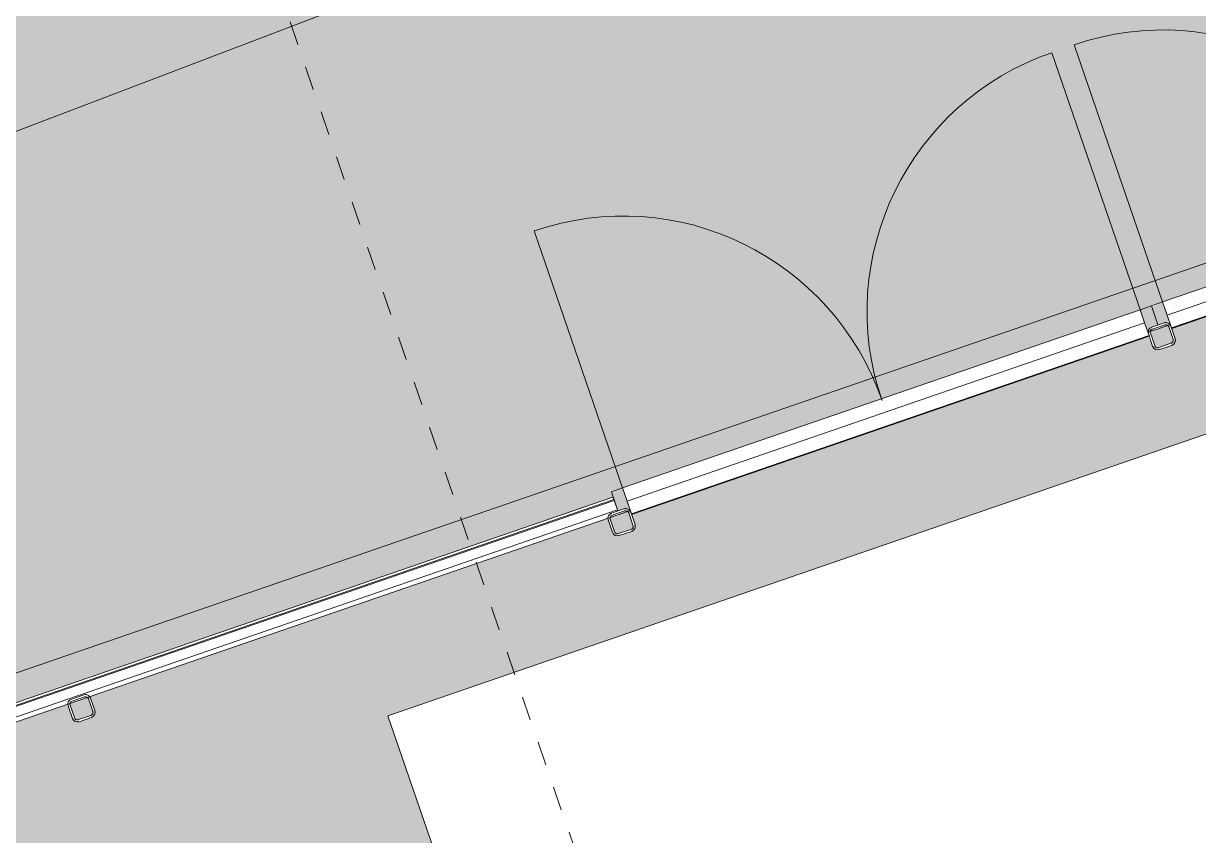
# Model space of a CAD drawing. Header units: metres. Extents: x -2515 to -2174, y 3875 to 4127.
# Drawn here: x -2423.781 to -2418.845, y 4011.064 to 4014.475 of the extents above; entities that cross this region are included whole.
import ezdxf

# ---------------------------------------------------------------- set-up
doc = ezdxf.new("R2010")
doc.units = ezdxf.units.M
doc.linetypes.add('Grid Line', pattern=[0.021, 0.012, -0.003, 0.003, -0.003])
for name, color, linetype, lineweight in [('A-DOOR', 31, 'Continuous', 5), ('A-FLOR', 192, 'Continuous', 5), ('A-FLOR-PATT', 8, 'Continuous', 5), ('A-GENM', 13, 'Continuous', 5), ('A-GLAZ-CWMG', 51, 'Continuous', 5), ('S-COLS', 52, 'Continuous', 5), ('S-GRID', 1, 'Continuous', 5)]:
    doc.layers.add(name, color=color, linetype=linetype, lineweight=lineweight)

# ---------------------------------------------------------------- blocks, each defined once
blk = doc.blocks.new('Mechanical - Condensers - Mechanical - Condensers-1249279-GA - TENANCY PLAN')
at = {"layer": 'A-GENM'}
for p, q in [((-2417.6175, 4013.1617), (-2422.2505, 4011.5664)), ((-2422.2505, 4011.5664), (-2421.5017, 4009.3917))]:
    blk.add_line(p, q, dxfattribs=at)
blk = doc.blocks.new('Rectangular Mullion - LVR002 - Swaged Louvre-3470639-GA - TENANCY PLAN')
at = {"layer": 'A-GLAZ-CWMG'}
for p, q in [((-2421.2998, 4012.472), (-2421.2861, 4012.432)), ((-2432.6319, 4008.5252), (-2421.2861, 4012.432)), ((-2421.2795, 4012.4131), (-2432.6254, 4008.5063))]:
    blk.add_line(p, q, dxfattribs=at)
blk = doc.blocks.new('Rectangular Mullion - LVR002 - Swaged Louvre-V212-GA - TENANCY PLAN')
at = {"layer": 'A-GLAZ-CWMG'}
for p, q in [((-2421.3012, 4012.4761), (-2432.6733, 4008.5602)), ((-2432.6719, 4008.5562), (-2421.2998, 4012.472)), ((-2432.6503, 4008.5787), (-2421.3045, 4012.4855)), ((-2421.3045, 4012.4855), (-2421.3012, 4012.4761)), ((-2421.2998, 4012.472), (-2421.3012, 4012.4761))]:
    blk.add_line(p, q, dxfattribs=at)
blk = doc.blocks.new('aba - Structural Column - Steel - SHS - SHS100x100x9-3123692-GA - TENANCY PLAN')
at = {"layer": 'S-COLS', "lineweight": 13}
for p, q in [((0.0275, 0.05), (-0.0275, 0.05)), ((-0.05, 0.0275), (-0.05, -0.0275)), ((-0.041, -0.0275), (-0.041, 0.0275)), ((-0.0275, 0.041), (0.0275, 0.041)), ((0.041, 0.0275), (0.041, -0.0275)), ((0.05, -0.0275), (0.05, 0.0275)), ((0.0275, -0.041), (-0.0275, -0.041)), ((-0.0275, -0.05), (0.0275, -0.05))]:
    blk.add_line(p, q, dxfattribs=at)
for centre, radius, start, end in [((-0.0275, 0.0275), 0.0225, 90, 180), ((0.0275, 0.0275), 0.0225, 360, 90), ((-0.0275, 0.0275), 0.0135, 90, 180), ((0.0275, 0.0275), 0.0135, 0, 90), ((-0.0275, -0.0275), 0.0225, 180, 270), ((-0.0275, -0.0275), 0.0135, 180, 270), ((0.0275, -0.0275), 0.0135, 270, 0), ((0.0275, -0.0275), 0.0225, 270, 360)]:
    blk.add_arc(centre, radius, start, end, dxfattribs=at)
blk = doc.blocks.new('aba - Structural Column - Steel - SHS - SHS100x100x9-V225-GA - TENANCY PLAN')
at = {"layer": 'S-COLS', "lineweight": 13}
for p, q in [((0.0275, 0.05), (-0.0275, 0.05)), ((-0.05, 0.0177), (-0.05, -0.0275)), ((-0.041, -0.0275), (-0.041, 0.0275)), ((-0.0275, 0.041), (0.0275, 0.041)), ((0.041, 0.0275), (0.041, -0.0275)), ((0.05, -0.0275), (0.05, 0.0275)), ((0.0275, -0.041), (-0.0275, -0.041)), ((-0.0275, -0.05), (0.0275, -0.05))]:
    blk.add_line(p, q, dxfattribs=at)
for centre, radius, start, end in [((-0.0275, 0.0275), 0.0225, 90, 176.1889), ((0.0275, 0.0275), 0.0225, 360, 90), ((-0.0275, 0.0275), 0.0135, 90, 180), ((0.0275, 0.0275), 0.0135, 0, 90), ((-0.0275, -0.0275), 0.0225, 180, 270), ((-0.0275, -0.0275), 0.0135, 180, 270), ((0.0275, -0.0275), 0.0135, 270, 0), ((0.0275, -0.0275), 0.0225, 270, 360)]:
    blk.add_arc(centre, radius, start, end, dxfattribs=at)
blk = doc.blocks.new('Curtain_Wall_Louvre_DoubleDoor - Louvre Double Door-3474384-GA - TENANCY PLAN')
at = {"layer": 'A-DOOR'}
for p, q in [((-1.1498, 0.0651), (-1.1498, 0.0672)), ((-1.1498, 0.0672), (1.1502, 0.0672)), ((-1.1498, 0.0081), (-1.1498, 0.0651)), ((-1.1498, 0.0651), (1.1502, 0.0651)), ((1.1502, 0.0672), (1.1502, 0.0651)), ((1.1502, 0.0651), (1.1502, 0.0081)), ((1.1502, 0.0081), (-1.1498, 0.0081)), ((-1.1498, -0.0419), (-1.1498, -1.1917)), ((1.1498, -0.0419), (1.1498, -1.1917))]:
    blk.add_line(p, q, dxfattribs=at)
for centre, start, end in [((-1.1498, -0.0419), 270, 0), ((1.1498, -0.0419), 180, 270)]:
    blk.add_arc(centre, 1.1498, start, end, dxfattribs=at)
blk = doc.blocks.new('Rectangular Mullion - 50x100mm-3466163-GA - TENANCY PLAN')
at = {"layer": 'A-GLAZ-CWMG'}
blk.add_line((-2407.1599, 4017.3806), (-2404.9856, 4018.1293), dxfattribs=at)
blk = doc.blocks.new('Rectangular Mullion - 50x100mm-3397065-GA - TENANCY PLAN')
at = {"layer": 'A-GLAZ-CWMG'}
blk.add_hatch(color=7, dxfattribs=at).paths.add_polyline_path([(0, -0.05), (-0.0496, -0.05), (-0.05, 0.05), (0, 0.0461), (-0.001, -0.0348), (-0.0271, -0.0348), (-0.0271, -0.0438), (0, -0.048)])
for p, q in [((-0.05, 0.05), (0, 0.05)), ((-0.05, -0.0081), (-0.05, 0.05)), ((0, 0.05), (0, -0.0348)), ((0, -0.05), (-0.0496, -0.05))]:
    blk.add_line(p, q, dxfattribs=at)
blk = doc.blocks.new('Rectangular Mullion - 50x100mm-3396235-GA - TENANCY PLAN')
at = {"layer": 'A-GLAZ-CWMG'}
blk.add_hatch(color=7, dxfattribs=at).paths.add_polyline_path([(-0.05, -0.05), (0, -0.0443), (-0.0014, -0.0438), (-0.0275, -0.0438), (-0.0275, -0.0348), (0, -0.0344), (0, 0.05), (-0.05, 0.05), (-0.05, -0.0081)])
for p, q in [((0, 0.05), (-0.05, 0.05)), ((-0.05, 0.05), (-0.05, -0.0081)), ((0, -0.0348), (0, 0.05)), ((-0.05, -0.05), (0, -0.05))]:
    blk.add_line(p, q, dxfattribs=at)
blk = doc.blocks.new('Curtain_Wall_Louvre_DoubleDoor - Louvre Double Door-3474538-GA - TENANCY PLAN')
at = {"layer": 'A-DOOR'}
for p, q in [((-1.15, 0.0651), (-1.15, 0.0672)), ((-1.15, 0.0672), (1.15, 0.0672)), ((-1.15, 0.0081), (-1.15, 0.0651)), ((-1.15, 0.0651), (1.15, 0.0651)), ((1.15, 0.0672), (1.15, 0.0651)), ((1.15, 0.0651), (1.15, 0.0081)), ((1.15, 0.0081), (-1.15, 0.0081)), ((-1.15, -0.0419), (-1.15, -1.1919)), ((1.15, -0.0419), (1.15, -1.1919))]:
    blk.add_line(p, q, dxfattribs=at)
for centre, start, end in [((-1.15, -0.0419), 270, 0), ((1.15, -0.0419), 180, 270)]:
    blk.add_arc(centre, 1.15, start, end, dxfattribs=at)
blk = doc.blocks.new('Rectangular Mullion - 50x100mm-3470303-GA - TENANCY PLAN')
at = {"layer": 'A-GLAZ-CWMG'}
blk.add_line((-2391.2756, 4022.8501), (-2389.1009, 4023.5989), dxfattribs=at)
blk = doc.blocks.new('Rectangular Mullion - 50x100mm-V243-GA - TENANCY PLAN')
at = {"layer": 'A-GLAZ-CWMG'}
blk.add_hatch(color=7, dxfattribs=at).paths.add_polyline_path([(0, -0.05), (-0.05, -0.05), (-0.05, 0.05), (0, 0.045), (-0.0014, -0.0348), (-0.0275, -0.0348), (-0.0275, -0.0438), (0, -0.0478)])
for p, q in [((-0.05, 0.05), (0, 0.05)), ((-0.05, -0.0081), (-0.05, 0.05)), ((0, 0.05), (0, -0.0348)), ((0, -0.05), (-0.05, -0.05))]:
    blk.add_line(p, q, dxfattribs=at)

msp = doc.modelspace()

# ---------------------------------------------------------------- hatches: boundary and pattern name
at = {"layer": 'A-FLOR-PATT'}
h = msp.add_hatch(color=254, dxfattribs=at)
h.paths.add_polyline_path([(-2417.2029, 4009.7926), (-2415.9806, 4011.3472), (-2416.8814, 4011.024), (-2416.8687, 4010.987), (-2417.547, 4010.7534)])
h.paths.add_polyline_path([(-2415.7108, 4011.6903), (-2409.8688, 4019.1205), (-2419.33, 4015.7325), (-2418.5516, 4013.5587), (-2416.5866, 4014.2339), (-2416.2713, 4013.3179)])
msp.add_hatch(color=253, dxfattribs=at).paths.add_polyline_path([(-2436.7444, 4009.0869), (-2419.33, 4015.7325), (-2433.9604, 4016.5714), (-2436.5334, 4009.6541)])
h = msp.add_hatch(color=254, dxfattribs=at)
h.paths.add_polyline_path([(-2436.7444, 4009.0869), (-2430.913, 4009.3022), (-2418.5516, 4013.5587), (-2419.33, 4015.7325), (-2435.2581, 4009.6541)])
h.paths.add_polyline_path([(-2418.0786, 4009.7609), (-2417.2029, 4009.7926), (-2417.547, 4010.7534), (-2417.5777, 4010.7428), (-2418.0625, 4009.7926)])
h = msp.add_hatch(color=254, dxfattribs=at)
h.paths.add_polyline_path([(-2447.7241, 3999.9851), (-2447.5926, 4000.0284), (-2448.6392, 4003.0679), (-2434.9183, 4007.7925), (-2434.9271, 4007.8194), (-2432.6579, 4008.6007), (-2432.6503, 4008.5787), (-2421.3045, 4012.4855), (-2421.3113, 4012.5078), (-2416.7732, 4014.0704), (-2416.7656, 4014.0484), (-2416.6605, 4014.0846), (-2415.7458, 4011.4281), (-2415.6353, 4011.4709), (-2416.5907, 4014.2339), (-2448.8103, 4003.1395), (-2447.8995, 4000.4946)])
h.paths.add_polyline_path([(-2447.5199, 4000.0524), (-2418.0786, 4009.7609), (-2417.5777, 4010.7428), (-2421.5017, 4009.3917), (-2422.2505, 4011.5664), (-2417.6175, 4013.1617), (-2416.8816, 4011.0246), (-2415.8189, 4011.4051), (-2416.708, 4013.9873), (-2416.7879, 4013.9596), (-2416.7823, 4013.9537), (-2416.7774, 4013.9554), (-2416.7595, 4013.9034), (-2416.768, 4013.9005), (-2416.7879, 4013.9414), (-2418.9577, 4013.1965), (-2418.9626, 4013.2107), (-2419.0572, 4013.1782), (-2419.0516, 4013.1723), (-2419.0466, 4013.174), (-2419.0287, 4013.122), (-2419.0372, 4013.1191), (-2419.0572, 4013.16), (-2421.2269, 4012.4151), (-2421.2319, 4012.4294), (-2421.2805, 4012.4183), (-2421.2795, 4012.4131), (-2432.6726, 4008.4899), (-2432.667, 4008.4841), (-2432.6621, 4008.4858), (-2432.6442, 4008.4338), (-2432.6527, 4008.4308), (-2432.6726, 4008.4717), (-2434.8424, 4007.7268), (-2434.8473, 4007.7411), (-2434.8964, 4007.73), (-2434.8962, 4007.7191), (-2448.5404, 4003.0161), (-2447.6722, 4000.4946)])
h.paths.add_polyline_path([(-2448.5087, 4002.9472), (-2448.5087, 4002.9567), (-2448.4597, 4002.9736), (-2448.4597, 4002.9641), (-2448.4692, 4002.9608)])
h.paths.add_polyline_path([(-2448.4513, 4002.9908), (-2448.4692, 4003.0428), (-2448.4597, 4003.0428), (-2448.4428, 4002.9937)])
h.paths.add_polyline_path([(-2446.2395, 4003.7286), (-2446.2395, 4003.7381), (-2446.1904, 4003.755), (-2446.1904, 4003.7455), (-2446.2, 4003.7422)])
h.paths.add_polyline_path([(-2446.2681, 4003.7425), (-2446.286, 4003.7946), (-2446.2775, 4003.7975), (-2446.2596, 4003.7455)])
h.paths.add_polyline_path([(-2437.5827, 4003.7564), (-2438.2664, 4005.742), (-2436.1862, 4006.4583), (-2435.5025, 4004.4727), (-2437.5545, 4003.7661)])
h.paths.add_polyline_path([(-2446.1821, 4003.7722), (-2446.2, 4003.8242), (-2446.1904, 4003.8242), (-2446.1735, 4003.7751)])
h.paths.add_polyline_path([(-2443.9703, 4004.51), (-2443.9703, 4004.5195), (-2443.9212, 4004.5364), (-2443.9212, 4004.5269), (-2443.9307, 4004.5236)])
h.paths.add_polyline_path([(-2443.9989, 4004.5239), (-2444.0168, 4004.5759), (-2444.0083, 4004.5789), (-2443.9903, 4004.5269)])
h.paths.add_polyline_path([(-2443.9128, 4004.5536), (-2443.9307, 4004.6056), (-2443.9212, 4004.6056), (-2443.9043, 4004.5565)])
h.paths.add_polyline_path([(-2441.701, 4005.2914), (-2441.701, 4005.3009), (-2441.6519, 4005.3178), (-2441.6519, 4005.3083), (-2441.6982, 4005.2923)])
h.paths.add_polyline_path([(-2441.7296, 4005.3053), (-2441.7475, 4005.3573), (-2441.739, 4005.3602), (-2441.7211, 4005.3082)])
h.paths.add_polyline_path([(-2441.6436, 4005.3349), (-2441.6615, 4005.3869), (-2441.652, 4005.3869), (-2441.6351, 4005.3379)])
h.paths.add_polyline_path([(-2439.4318, 4006.0727), (-2439.4318, 4006.0823), (-2439.3827, 4006.0992), (-2439.3827, 4006.0896), (-2439.3922, 4006.0864)])
h.paths.add_polyline_path([(-2439.4604, 4006.0867), (-2439.4783, 4006.1387), (-2439.4698, 4006.1416), (-2439.4519, 4006.0896)])
h.paths.add_polyline_path([(-2439.3743, 4006.1163), (-2439.3922, 4006.1683), (-2439.3827, 4006.1683), (-2439.3658, 4006.1192)])
h.paths.add_polyline_path([(-2437.1625, 4006.8541), (-2437.1625, 4006.8636), (-2437.1135, 4006.8805), (-2437.1135, 4006.871)])
h.paths.add_polyline_path([(-2437.1911, 4006.8681), (-2437.209, 4006.9201), (-2437.2005, 4006.923), (-2437.1826, 4006.871)])
h.paths.add_polyline_path([(-2437.1051, 4006.8977), (-2437.123, 4006.9497), (-2437.1135, 4006.9497), (-2437.0966, 4006.9006)])
h.paths.add_polyline_path([(-2434.8933, 4007.6355), (-2434.8933, 4007.645), (-2434.8424, 4007.6566), (-2434.8442, 4007.6524), (-2434.8609, 4007.6466)])
h.paths.add_polyline_path([(-2434.9219, 4007.6494), (-2434.9398, 4007.7015), (-2434.9313, 4007.7044), (-2434.915, 4007.6518)])
h.paths.add_polyline_path([(-2434.8359, 4007.6791), (-2434.8538, 4007.7311), (-2434.8442, 4007.7311), (-2434.8274, 4007.682)])
h.paths.add_polyline_path([(-2432.6241, 4008.4169), (-2432.6241, 4008.4264), (-2432.575, 4008.4433), (-2432.575, 4008.4338)])
h.paths.add_polyline_path([(-2432.5666, 4008.4605), (-2432.5845, 4008.5125), (-2432.575, 4008.5125), (-2432.5581, 4008.4634)])
h.paths.add_polyline_path([(-2430.3548, 4009.1983), (-2430.3548, 4009.2078), (-2430.3058, 4009.2247), (-2430.3058, 4009.2152), (-2430.3153, 4009.2119)])
h.paths.add_polyline_path([(-2430.3834, 4009.2122), (-2430.4013, 4009.2642), (-2430.3928, 4009.2671), (-2430.3749, 4009.2151)])
h.paths.add_polyline_path([(-2430.2974, 4009.2418), (-2430.3153, 4009.2938), (-2430.3058, 4009.2938), (-2430.2889, 4009.2448)])
h.paths.add_polyline_path([(-2428.0856, 4009.9796), (-2428.0856, 4009.9892), (-2428.0365, 4010.0061), (-2428.0365, 4009.9965), (-2428.0461, 4009.9933)])
h.paths.add_polyline_path([(-2428.1142, 4009.9936), (-2428.1321, 4010.0456), (-2428.1236, 4010.0485), (-2428.1057, 4009.9965)])
h.paths.add_polyline_path([(-2428.0281, 4010.0232), (-2428.0461, 4010.0752), (-2428.0365, 4010.0752), (-2428.0196, 4010.0261)])
h.paths.add_polyline_path([(-2425.8163, 4010.761), (-2425.8163, 4010.7705), (-2425.7673, 4010.7874), (-2425.7673, 4010.7779), (-2425.7768, 4010.7746)])
h.paths.add_polyline_path([(-2425.8449, 4010.775), (-2425.8629, 4010.827), (-2425.8543, 4010.8299), (-2425.8364, 4010.7779)])
h.paths.add_polyline_path([(-2425.7589, 4010.8046), (-2425.7768, 4010.8566), (-2425.7673, 4010.8566), (-2425.7504, 4010.8075)])
h.paths.add_polyline_path([(-2423.5471, 4011.5424), (-2423.5471, 4011.5519), (-2423.498, 4011.5688), (-2423.498, 4011.5593), (-2423.5076, 4011.556)])
h.paths.add_polyline_path([(-2423.5757, 4011.5563), (-2423.5936, 4011.6083), (-2423.5851, 4011.6113), (-2423.5672, 4011.5593)])
h.paths.add_polyline_path([(-2423.4897, 4011.586), (-2423.5076, 4011.638), (-2423.4981, 4011.638), (-2423.4812, 4011.5889)])
h.paths.add_polyline_path([(-2421.2779, 4012.3238), (-2421.2779, 4012.3333), (-2421.2288, 4012.3502), (-2421.2288, 4012.3407)])
h.paths.add_polyline_path([(-2421.3065, 4012.3377), (-2421.3244, 4012.3897), (-2421.3159, 4012.3927), (-2421.3012, 4012.3395)])
h.paths.add_polyline_path([(-2421.2204, 4012.3674), (-2421.2383, 4012.4194), (-2421.2288, 4012.4194), (-2421.2119, 4012.3703)])
h.paths.add_polyline_path([(-2419.0086, 4013.1052), (-2419.0086, 4013.1147), (-2418.9596, 4013.1316), (-2418.9596, 4013.1221), (-2418.9691, 4013.1188)])
h.paths.add_polyline_path([(-2418.9512, 4013.1487), (-2418.9691, 4013.2007), (-2418.9596, 4013.2007), (-2418.9427, 4013.1517)])
h.paths.add_polyline_path([(-2416.7394, 4013.8865), (-2416.7394, 4013.8961), (-2416.6903, 4013.913), (-2416.6903, 4013.9034), (-2416.708, 4013.8974)])

# ---------------------------------------------------------------- linework, layer by layer
at = {"layer": 'A-FLOR'}
for p, q in [((-2436.7444, 4009.0869), (-2419.33, 4015.7325)), ((-2416.5871, 4014.2351), (-2448.8103, 4003.1395))]:
    msp.add_line(p, q, dxfattribs=at)
at = {"layer": 'S-GRID', "linetype": 'Grid Line'}
msp.add_line((-2404.9823, 3963.14), (-2433.8851, 4047.0779), dxfattribs=at)

# ---------------------------------------------------------------- block references
at = {"layer": 'A-DOOR', "rotation": 199.0004071201863}
for name, p in [('Curtain_Wall_Louvre_DoubleDoor - Louvre Double Door-3474538-GA - TENANCY PLAN', (-2417.8915, 4013.6324)), ('Curtain_Wall_Louvre_DoubleDoor - Louvre Double Door-3474384-GA - TENANCY PLAN', (-2420.1606, 4012.8511))]:
    msp.add_blockref(name, p, dxfattribs=at)
at = {"layer": 'A-GENM'}
msp.add_blockref('Mechanical - Condensers - Mechanical - Condensers-1249279-GA - TENANCY PLAN', (0, 0), dxfattribs=at)
at = {"layer": 'A-GLAZ-CWMG'}
for name, p in [('Rectangular Mullion - 50x100mm-3470303-GA - TENANCY PLAN', (-27.7196, -9.5448)), ('Rectangular Mullion - 50x100mm-3466163-GA - TENANCY PLAN', (-14.1041, -4.8566)), ('Rectangular Mullion - LVR002 - Swaged Louvre-V212-GA - TENANCY PLAN', (0, 0)), ('Rectangular Mullion - LVR002 - Swaged Louvre-3470639-GA - TENANCY PLAN', (0, 0))]:
    msp.add_blockref(name, p, dxfattribs=at)
at = {"layer": 'A-GLAZ-CWMG', "rotation": 19.00040712018626}
msp.add_blockref('Rectangular Mullion - 50x100mm-3396235-GA - TENANCY PLAN', (-2419.0262, 4013.2417), dxfattribs=at)
at = {"layer": 'A-GLAZ-CWMG', "extrusion": (0, 0, -1), "rotation": 340.9995928798138}
for name, p in [('Rectangular Mullion - 50x100mm-V243-GA - TENANCY PLAN', (2419.0262, 4013.2417)), ('Rectangular Mullion - 50x100mm-3397065-GA - TENANCY PLAN', (2421.295, 4012.4605))]:
    msp.add_blockref(name, p, dxfattribs=at)
at = {"layer": 'S-COLS', "lineweight": 13, "rotation": 19.00040712015785}
for name, p in [('aba - Structural Column - Steel - SHS - SHS100x100x9-V225-GA - TENANCY PLAN', (-2418.9989, 4013.1614)), ('aba - Structural Column - Steel - SHS - SHS100x100x9-3123692-GA - TENANCY PLAN', (-2421.2681, 4012.38)), ('aba - Structural Column - Steel - SHS - SHS100x100x9-3123692-GA - TENANCY PLAN', (-2423.5374, 4011.5986))]:
    msp.add_blockref(name, p, dxfattribs=at)

doc.saveas('drawing.dxf')
